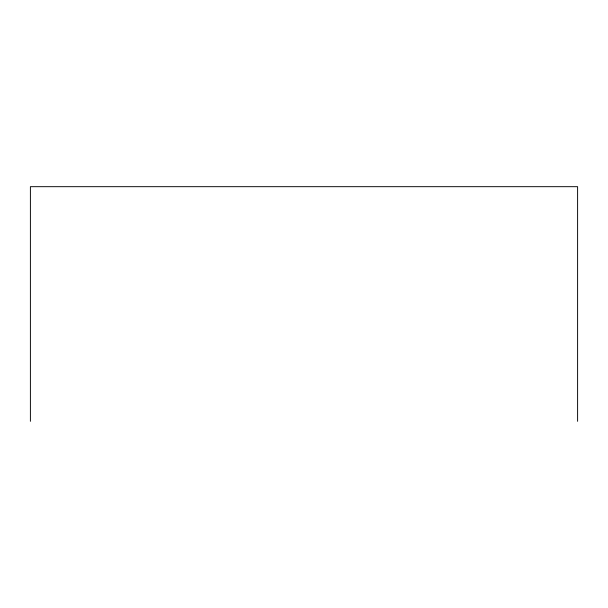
<?xml version="1.0" encoding="UTF-8"?>
<svg xmlns="http://www.w3.org/2000/svg" width="608" height="608" viewBox="0 0 608 608"><rect width="100%" height="100%" fill="white"/><g stroke="black" fill="none" stroke-linecap="round" stroke-linejoin="round"><path stroke-width="0.91" d="M577.6 421.321L577.6 186.679L30.4 186.679L30.4 421.321"/></g></svg>
